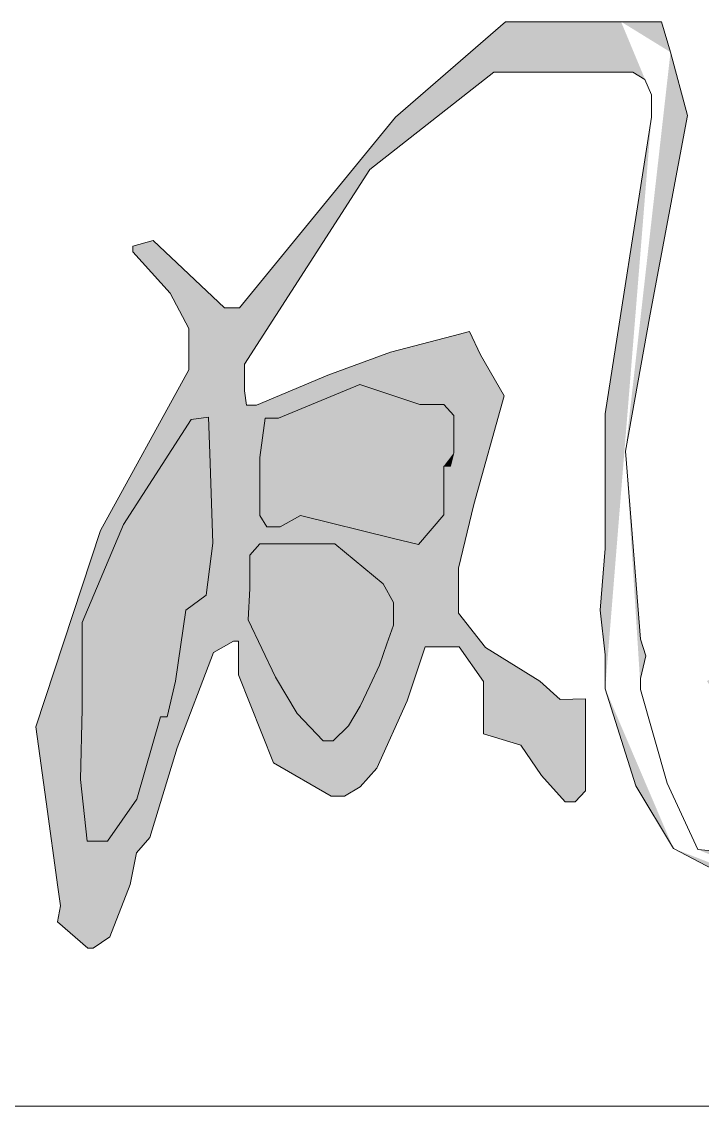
# Model space of a CAD drawing. Header units: millimetres. Extents: x 6786 to 7380, y -302 to 118.
# Drawn here: x 7212.395 to 7215.264, y -269.984 to -265.41 of the extents above; entities that cross this region are included whole.
import ezdxf

# ---------------------------------------------------------------- set-up
doc = ezdxf.new("R2010")
doc.units = ezdxf.units.MM
doc.linetypes.add('XKITLINE00', pattern=[0])

# ---------------------------------------------------------------- blocks, each defined once
blk = doc.blocks.new('*D0')
at = {"color": 6}
for points in [[(258.7085, 31.3402), (258.2448, 30.9381), (257.5873, 30.133)], [(258.7085, 31.3402), (257.5873, 30.133), (258.1369, 30.7169)], [(258.7085, 31.3402), (258.1369, 30.7169), (258.6591, 31.127)], [(259.195, 31.3402), (258.7085, 31.3402), (258.6591, 31.127)], [(259.195, 31.3402), (258.6591, 31.127), (259.2444, 31.127)], [(259.195, 31.3402), (259.2444, 31.127), (259.2946, 31.0957)], [(259.195, 31.3402), (259.2946, 31.0957), (259.323, 31.0321)], [(259.4035, 31.2116), (259.366, 31.3402), (259.195, 31.3402)], [(262.446, 30.7994), (262.6035, 31.1155), (262.7854, 31.2731)], [(262.446, 30.7994), (262.7854, 31.2731), (262.9905, 31.2731)], [(262.5808, 30.875), (262.5808, 30.7336), (262.9905, 31.2731)], [(262.7927, 31.0479), (262.5808, 30.875), (262.9905, 31.2731)], [(262.6251, 29.6366), (262.9905, 31.2731), (263.4874, 31.0367)], [(262.9905, 31.2731), (263.2268, 31.2731), (263.3925, 31.1943)], [(262.9905, 31.2731), (263.3925, 31.1943), (263.4874, 31.0367)], [(259.2137, 29.5294), (259.3176, 30.1065), (259.4035, 31.2116)], [(259.3176, 30.1065), (259.4748, 30.9439), (259.4035, 31.2116)], [(262.817, 30.3035), (263.2029, 31.0944), (263.1402, 31.1267)], [(262.817, 30.3035), (263.1402, 31.1267), (263.0766, 31.1267)], [(262.817, 30.3035), (263.2665, 31.0318), (263.2029, 31.0944)], [(261.4741, 30.7507), (260.9053, 30.8197), (261.7011, 31.0252)], [(261.5216, 30.7033), (261.4741, 30.7507), (261.7011, 31.0252)], [(261.5216, 30.68), (261.5216, 30.7033), (261.7011, 31.0252)], [(261.5216, 30.68), (261.7011, 31.0252), (261.7253, 31.0252)], [(261.5216, 30.68), (261.7253, 31.0252), (261.8041, 30.9777)], [(262.6251, 29.6366), (263.4874, 31.0367), (263.4874, 31.0125)], [(262.817, 30.3035), (263.2504, 30.8893), (263.2665, 31.0318)], [(261.0439, 30.0224), (261.5216, 30.68), (261.8041, 30.9777)], [(261.0439, 30.0224), (261.8041, 30.9777), (261.8435, 30.9151)], [(262.6251, 29.6366), (263.4874, 31.0125), (263.1661, 30.4653)], [(259.323, 30.9381), (259.1283, 29.1186), (259.1073, 28.858)], [(259.323, 30.9381), (259.1073, 28.858), (259.1283, 28.6691)], [(259.323, 30.9381), (259.1283, 29.6863), (259.1283, 29.1186)], [(259.323, 30.9381), (259.1283, 28.6691), (259.1283, 28.5267)], [(260.7164, 30.8197), (260.7164, 30.8753), (260.7397, 30.8905)], [(260.7164, 30.8197), (260.7397, 30.8905), (260.7871, 30.8905)], [(260.7164, 30.8197), (260.7871, 30.8905), (260.9053, 30.8197)], [(261.0439, 30.0224), (261.8435, 30.9151), (261.8435, 30.7888)], [(262.817, 30.3035), (263.1009, 30.5873), (263.2504, 30.8893)], [(262.446, 30.4054), (262.2096, 30.7994), (262.2328, 30.8711)], [(262.6144, 30.098), (262.446, 30.4054), (262.2328, 30.8711)], [(262.6144, 30.098), (262.2328, 30.8711), (262.2561, 30.8711)], [(262.6144, 30.098), (262.2561, 30.8711), (262.3197, 30.8236)], [(261.3246, 30.7507), (260.8104, 30.6773), (260.7164, 30.8197)], [(261.4741, 30.7507), (261.3246, 30.7507), (260.7164, 30.8197)], [(261.4741, 30.7507), (260.7164, 30.8197), (260.9053, 30.8197)], [(261.0439, 30.0224), (261.8435, 30.7888), (261.7011, 30.4888)], [(262.6144, 30.098), (262.3197, 30.8236), (262.3752, 30.7994)], [(262.6144, 30.098), (262.3752, 30.7994), (262.446, 30.7994)], [(261.3246, 30.7507), (260.8983, 30.6719), (260.8104, 30.6773)], [(261.3246, 30.7507), (261.1821, 30.7194), (260.8983, 30.6719)], [(257.5873, 30.133), (257.6083, 29.8956), (258.1369, 30.7169)], [(261.1821, 30.7194), (261.0246, 30.6558), (260.8983, 30.6719)], [(261.0439, 30.0224), (261.7011, 30.4888), (261.5129, 30.3024)], [(262.8102, 29.8299), (263.2449, 30.442), (263.3579, 30.4999)], [(262.8102, 29.8299), (263.3579, 30.4999), (262.968, 29.9998)], [(263.3579, 30.4999), (263.1202, 30.1308), (262.968, 29.9998)], [(263.3579, 30.4999), (263.4203, 30.3359), (263.1202, 30.1308)], [(263.3579, 30.4999), (263.4206, 30.4049), (263.4203, 30.3359)], [(262.8102, 29.8299), (262.6251, 29.6366), (263.1661, 30.4653)], [(262.8102, 29.8299), (263.1661, 30.4653), (263.1661, 30.442)], [(262.8102, 29.8299), (263.1661, 30.442), (263.2449, 30.442)], [(257.5233, 30.133), (257.2224, 30.4169), (257.1373, 30.3936)], [(257.5233, 30.133), (257.1373, 30.3936), (257.1373, 30.3694)], [(257.5233, 30.133), (257.1373, 30.3694), (257.2946, 30.1957)], [(261.0439, 30.0224), (261.5129, 30.3024), (261.3554, 30.1609)], [(257.5233, 30.133), (257.2946, 30.1957), (257.3733, 30.0462)], [(261.0439, 30.0224), (261.3554, 30.1609), (261.4261, 29.9236)], [(257.5873, 30.133), (257.0011, 29.1936), (256.7292, 28.3663)], [(257.5873, 30.133), (256.7292, 28.3663), (256.7724, 28.0491)], [(257.5873, 30.133), (256.7724, 28.0491), (256.832, 27.6116)], [(257.5873, 30.133), (256.832, 27.6116), (256.8199, 27.5429)], [(257.5873, 30.133), (256.8199, 27.5429), (256.9479, 27.4328)], [(257.5873, 30.133), (256.9479, 27.4328), (256.9699, 27.4328)], [(257.5873, 30.133), (256.9699, 27.4328), (257.0409, 27.4802)], [(257.5873, 30.133), (257.3733, 29.8724), (257.0011, 29.1936)], [(257.5873, 30.133), (257.0409, 27.4802), (257.1269, 27.7015)], [(257.5873, 30.133), (257.1269, 27.7015), (257.1527, 27.8352)], [(257.5873, 30.133), (257.1527, 27.8352), (257.2094, 27.8988)], [(257.5873, 30.133), (257.2094, 27.8988), (257.3237, 28.2776)], [(257.5873, 30.133), (257.3237, 28.2776), (257.4768, 28.6801)], [(257.5873, 30.133), (257.5233, 30.133), (257.3733, 30.0462)], [(257.5873, 30.133), (257.3733, 30.0462), (257.3733, 29.8724)], [(257.5873, 30.133), (257.4768, 28.6801), (257.5618, 28.7276)], [(257.5873, 30.133), (257.5618, 28.7276), (257.5833, 28.7276)], [(257.5873, 30.133), (257.5833, 28.7276), (257.5833, 28.5851)], [(257.5873, 30.133), (257.5833, 28.5851), (257.6083, 29.7835)], [(257.5873, 30.133), (257.6083, 29.7835), (257.6083, 29.8956)], [(257.5833, 28.5851), (258.6025, 29.9357), (258.5566, 30.0328)], [(257.5833, 28.5851), (258.5566, 30.0328), (258.2235, 29.9467)], [(261.4249, 29.2945), (260.9025, 29.9436), (261.0439, 30.0224)], [(261.4995, 29.1636), (261.4249, 29.2945), (261.0439, 30.0224)], [(261.0439, 30.0224), (261.4261, 29.9236), (261.3465, 29.601)], [(261.4995, 29.1636), (261.0439, 30.0224), (261.3465, 29.601)], [(262.8102, 29.8299), (262.968, 29.9998), (262.9367, 29.9523)], [(257.5833, 28.5851), (258.2235, 29.9467), (257.9592, 29.8496)], [(257.5833, 28.5851), (258.7031, 29.7619), (258.6025, 29.9357)], [(261.0732, 29.6872), (260.8237, 29.881), (260.9025, 29.9436)], [(261.0964, 29.6629), (261.0732, 29.6872), (260.9025, 29.9436)], [(261.4249, 29.2945), (261.0964, 29.6629), (260.9025, 29.9436)], [(262.8102, 29.8299), (262.9367, 29.9523), (262.9367, 29.7832)], [(261.0732, 29.6872), (260.8076, 29.8335), (260.8237, 29.881)], [(257.5833, 28.5851), (257.9592, 29.8496), (257.6593, 29.7233)], [(261.0732, 29.6872), (260.8076, 29.7386), (260.8076, 29.8335)], [(262.8102, 29.8299), (261.8366, 28.5096), (261.62, 28.554)], [(262.8102, 29.8299), (262.169, 28.9359), (261.8366, 28.5096)], [(262.6251, 29.6366), (262.8102, 29.8299), (261.8366, 28.5096)], [(262.8102, 29.8299), (262.4634, 29.2251), (262.169, 28.9359)], [(262.8102, 29.8299), (263.0611, 29.6629), (262.4634, 29.2251)], [(262.6251, 29.5184), (262.8102, 29.8299), (262.4634, 29.2251)], [(262.6959, 29.4359), (262.8102, 29.8299), (263.0611, 29.6629)], [(262.8006, 29.4865), (262.8102, 29.8299), (263.0611, 29.6629)], [(262.8102, 29.8299), (262.9367, 29.7832), (263.0611, 29.6629)], [(262.8578, 29.7824), (262.8102, 29.8299), (262.8102, 29.8299)], [(262.8578, 29.7824), (262.8102, 29.8299), (263.0611, 29.6629)], [(262.9042, 29.6848), (262.8102, 29.8299), (263.0611, 29.6629)], [(262.8713, 29.5572), (262.8102, 29.8299), (263.0611, 29.6629)], [(257.5833, 28.5851), (257.6163, 29.7233), (257.6083, 29.7835)], [(257.5833, 28.5851), (258.5741, 29.3043), (258.7031, 29.7619)], [(261.0732, 29.6872), (260.8206, 29.6953), (260.8076, 29.7386)], [(257.5833, 28.5851), (257.6593, 29.7233), (257.6163, 29.7233)], [(261.0257, 29.6872), (260.9307, 29.6629), (260.8206, 29.6953)], [(261.0732, 29.6872), (261.0257, 29.6872), (260.8206, 29.6953)], [(262.18, 29.1435), (262.4012, 29.6011), (262.5437, 29.7273)], [(261.3532, 29.3652), (261.0964, 29.6165), (261.0964, 29.6629)], [(261.4249, 29.2945), (261.3532, 29.3652), (261.0964, 29.6629)], [(263.0611, 29.6629), (262.6048, 29.2251), (262.4634, 29.2251)], [(263.0611, 29.6629), (262.7231, 27.778), (262.5882, 27.9723)], [(263.0611, 29.6629), (262.5882, 27.9723), (262.6348, 28.284)], [(263.0611, 29.6629), (262.7803, 29.2146), (262.6048, 29.2251)], [(263.0611, 29.6629), (262.6348, 28.284), (262.7054, 28.7578)], [(263.0611, 29.6629), (262.7054, 28.7578), (262.7803, 29.2146)], [(263.0611, 29.6629), (262.8371, 28.3468), (262.7231, 27.778)], [(263.0611, 29.6629), (262.9116, 28.5508), (262.8371, 28.3468)], [(263.0611, 29.6629), (262.9905, 28.5508), (262.9116, 28.5508)], [(263.0611, 29.6629), (263.6218, 28.8508), (262.9905, 28.5508)], [(263.0611, 29.6629), (263.4167, 29.6629), (263.7642, 29.6003)], [(263.0611, 29.6629), (263.7642, 29.6003), (263.938, 29.4902)], [(263.0611, 29.6629), (263.938, 29.4902), (263.938, 29.1114)], [(263.0611, 29.6629), (263.938, 29.1114), (263.6218, 28.8508)], [(261.3532, 29.3652), (260.9539, 29.4266), (261.0964, 29.6165)], [(261.4995, 29.1636), (261.3465, 29.601), (261.5516, 29.4111)], [(259.2775, 28.5228), (259.2389, 29.2156), (259.2137, 29.5294)], [(261.1643, 29.3652), (260.8125, 29.2134), (260.9539, 29.4266)], [(261.3532, 29.3652), (261.1643, 29.3652), (260.9539, 29.4266)], [(261.5254, 29.0806), (261.4995, 29.1636), (261.5516, 29.4111)], [(261.5609, 28.7762), (261.5254, 29.0806), (261.5516, 29.4111)], [(261.5609, 28.7762), (261.5516, 29.4111), (261.7209, 29.1888)], [(261.1643, 29.3652), (261.0299, 29.2228), (260.6701, 28.977)], [(261.1643, 29.3652), (260.6701, 28.977), (260.8125, 29.2134)], [(257.5833, 28.5851), (258.5101, 29.0356), (258.5741, 29.3043)], [(259.2775, 28.5703), (259.2775, 28.736), (259.2389, 29.2156)], [(259.2775, 28.5228), (259.2775, 28.5703), (259.2389, 29.2156)], [(261.0299, 29.2228), (260.7612, 28.8915), (260.6701, 28.977)], [(261.0299, 29.2228), (260.9037, 28.9389), (260.7612, 28.8915)], [(261.4757, 28.3095), (261.5609, 28.7762), (261.7209, 29.1888)], [(261.4757, 28.3095), (261.7209, 29.1888), (261.6476, 28.656)], [(261.5609, 28.7762), (261.548, 28.8723), (261.5254, 29.0806)], [(257.5833, 28.5851), (258.5101, 28.8457), (258.5101, 29.0356)], [(257.5833, 28.5851), (258.3697, 28.7028), (258.5101, 28.8457)], [(258.3697, 28.7028), (258.5123, 28.7028), (258.5101, 28.8457)], [(258.5123, 28.7028), (258.6244, 28.7001), (258.5101, 28.8457)], [(261.4757, 28.3095), (261.5298, 28.6418), (261.5609, 28.7762)], [(259.2775, 28.5703), (259.2995, 28.6653), (259.2775, 28.736)], [(257.5833, 28.5851), (258.2942, 28.4754), (258.3697, 28.7028)], [(258.5123, 28.7028), (258.6151, 28.5569), (259.002, 28.0491)], [(258.5123, 28.7028), (259.002, 28.0491), (259.045, 28.0965)], [(258.5123, 28.7028), (259.045, 28.0965), (258.9384, 28.4815)], [(258.5123, 28.7028), (258.9384, 28.4815), (258.853, 28.5587)], [(258.5123, 28.7028), (258.853, 28.5587), (258.6244, 28.7001)], [(257.5833, 28.5851), (257.73, 28.2147), (257.9732, 28.0733)], [(257.5833, 28.5851), (257.9732, 28.0733), (258.0299, 28.0733)], [(257.5833, 28.5851), (258.0299, 28.0733), (258.0948, 28.1127)], [(257.5833, 28.5851), (258.0948, 28.1127), (258.1662, 28.1915)], [(257.5833, 28.5851), (258.1662, 28.1915), (258.2942, 28.4754)], [(258.6151, 28.5569), (258.6151, 28.3367), (258.7724, 28.2892)], [(258.6151, 28.5569), (258.7724, 28.2892), (258.8594, 28.1602)], [(258.6151, 28.5569), (258.8594, 28.1602), (258.959, 28.0491)], [(258.6151, 28.5569), (258.959, 28.0491), (259.002, 28.0491)], [(260.0963, 28.3438), (259.5677, 28.565), (259.5568, 28.5591)], [(260.0963, 28.3438), (259.5568, 28.5591), (259.5774, 28.5278)], [(260.0963, 28.3438), (259.6107, 28.5651), (259.5677, 28.565)], [(261.62, 28.554), (261.5308, 28.3403), (261.4045, 28.1029)], [(259.1283, 28.5267), (259.2572, 28.1166), (259.4158, 27.8529)], [(260.0963, 28.3438), (259.5774, 28.5278), (260.0519, 28.2865)], [(259.045, 28.0965), (259.045, 28.4839), (258.9384, 28.4815)], [(260.4784, 28.253), (260.0963, 28.3438), (260.0519, 28.2865)], [(262.8371, 28.3468), (262.8209, 28.0306), (262.7231, 27.778)], [(260.4784, 28.253), (260.0519, 28.2865), (260.4593, 28.0792)], [(263.2796, 28.0144), (263.4372, 28.0781), (263.6584, 28.0144)], [(262.8209, 28.0306), (262.8927, 27.9831), (262.7231, 27.778)], [(263.1291, 27.9831), (263.2796, 28.0144), (263.6584, 28.0144)], [(263.1291, 27.9831), (263.6584, 28.0144), (263.6912, 28.0058)], [(263.1291, 27.9831), (263.6912, 28.0058), (263.6912, 27.7928)], [(260.6064, 27.8191), (260.4095, 27.9345), (260.4095, 27.982)], [(260.6064, 27.8191), (260.4095, 27.982), (260.4337, 27.982)], [(262.8927, 27.9831), (263.3372, 27.8346), (262.7231, 27.778)], [(262.8927, 27.9831), (263.1291, 27.9831), (263.6912, 27.7928)], [(262.8927, 27.9831), (263.6912, 27.7928), (263.3847, 27.8346)], [(262.8927, 27.9831), (263.3847, 27.8346), (263.3372, 27.8346)], [(260.6064, 27.8191), (260.5206, 27.8244), (260.4095, 27.9345)], [(259.4158, 27.8529), (260.1025, 27.4899), (260.4025, 27.4003)], [(259.4158, 27.8529), (260.4025, 27.4003), (260.5597, 27.4057)], [(259.9812, 27.6612), (259.8239, 27.8188), (259.5182, 27.8483)], [(263.6912, 27.7928), (263.3847, 27.7639), (263.3847, 27.8346)], [(260.5597, 27.4057), (260.9307, 27.5726), (260.9307, 27.8046)], [(263.6912, 27.7928), (263.161, 27.4055), (263.0903, 27.4055)], [(263.6912, 27.7928), (263.0903, 27.4055), (263.1379, 27.4734)], [(263.6912, 27.7928), (263.1379, 27.4734), (263.3847, 27.7639)], [(263.6912, 27.7928), (263.5237, 27.6419), (263.161, 27.4055)], [(260.5597, 27.4057), (260.8031, 27.4139), (260.9307, 27.5726)]]:
    blk.add_solid(points, dxfattribs=at)
blk = doc.blocks.new('*D1')
at = {"color": 6}
for points in [[(257.6303, 28.9492), (258.1932, 28.9688), (257.9893, 29.138)], [(257.6303, 28.9492), (257.9893, 29.138), (257.6732, 29.138)], [(257.6303, 28.9492), (257.6732, 29.138), (257.6303, 29.0905)], [(257.6303, 28.9492), (257.6303, 29.0905), (257.6303, 28.9492)], [(257.6303, 28.9492), (258.2362, 28.8901), (258.1932, 28.9688)], [(257.6303, 28.9492), (257.6228, 28.8171), (257.7382, 28.5751)], [(257.6303, 28.9492), (257.7382, 28.5751), (257.8295, 28.4226)], [(257.6303, 28.9492), (257.8295, 28.4226), (257.9397, 28.307)], [(257.6303, 28.9492), (257.9397, 28.307), (257.9818, 28.307)], [(257.6303, 28.9492), (257.9818, 28.307), (258.0462, 28.3701)], [(257.6303, 28.9492), (258.0462, 28.3701), (258.0956, 28.4527)], [(257.6303, 28.9492), (258.0956, 28.4527), (258.1765, 28.6258)], [(257.6303, 28.9492), (258.1765, 28.6258), (258.2078, 28.7163)], [(257.6303, 28.9492), (258.2078, 28.7163), (258.2362, 28.7951)], [(257.6303, 28.9492), (258.2362, 28.7951), (258.2362, 28.8901)]]:
    blk.add_solid(points, dxfattribs=at)
blk = doc.blocks.new('*D2')
at = {"color": 6}
for points in [[(256.9444, 27.8834), (257.4749, 29.1402), (257.4566, 29.6722)], [(256.9444, 27.8834), (257.4566, 29.6722), (257.3838, 29.6625)], [(256.9444, 27.8834), (257.3838, 29.6625), (257.0976, 29.22)], [(256.9444, 27.8834), (257.0976, 29.22), (256.9234, 28.8059)], [(256.9444, 27.8834), (257.3608, 28.858), (257.4749, 29.1402)], [(257.3608, 28.858), (257.4468, 28.9217), (257.4749, 29.1402)], [(256.9444, 27.8834), (257.3179, 28.558), (257.3608, 28.858)], [(256.9444, 27.8834), (256.9234, 28.8059), (256.9234, 28.4422)], [(256.9444, 27.8834), (257.2538, 28.4085), (257.3179, 28.558)], [(257.2538, 28.4085), (257.2822, 28.4085), (257.3179, 28.558)], [(256.9444, 27.8834), (256.9234, 28.4422), (256.9165, 28.144)], [(256.9444, 27.8834), (257.1542, 28.061), (257.2538, 28.4085)], [(256.9444, 27.8834), (257.0303, 27.8834), (257.1542, 28.061)]]:
    blk.add_solid(points, dxfattribs=at)
blk = doc.blocks.new('*D3')
at = {"color": 6}
for points in [[(257.6732, 29.2572), (258.3474, 29.7261), (258.0942, 29.8099)], [(257.6732, 29.2572), (258.0942, 29.8099), (257.7513, 29.6675)], [(257.6732, 29.2572), (258.4897, 29.6786), (258.4476, 29.7261)], [(257.6732, 29.2572), (258.4476, 29.7261), (258.3474, 29.7261)], [(257.6732, 29.2572), (258.4897, 29.521), (258.4897, 29.6786)], [(257.6732, 29.2572), (257.7513, 29.6675), (257.6946, 29.6675)], [(257.6732, 29.2572), (257.6946, 29.6675), (257.6732, 29.5017)], [(257.6732, 29.2572), (258.4476, 29.4655), (258.4897, 29.521)], [(258.4476, 29.4655), (258.4759, 29.4655), (258.4897, 29.521)], [(257.6732, 29.2572), (257.6732, 29.5017), (257.6732, 29.2572)], [(257.6732, 29.2572), (258.4476, 29.2604), (258.4476, 29.4655)], [(257.6732, 29.2572), (257.8442, 29.2572), (258.4476, 29.2604)], [(257.6732, 29.2572), (257.7016, 29.2097), (257.7583, 29.2097)], [(257.6732, 29.2572), (257.7583, 29.2097), (257.8442, 29.2572)], [(257.8442, 29.2572), (258.3417, 29.1348), (258.4476, 29.2604)]]:
    blk.add_solid(points, dxfattribs=at)

msp = doc.modelspace()

# ---------------------------------------------------------------- linework, layer by layer
at = {"color": 6, "linetype": 'XKITLINE00', "lineweight": 0}
for p, q in [((7213.9711, -265.8116), (7214.4347, -265.4095)), ((7214.4347, -265.4095), (7214.7063, -265.4095)), ((7214.7063, -265.4095), (7214.7063, -265.4095)), ((7214.7063, -265.4095), (7214.7063, -265.4095)), ((7214.7063, -265.4095), (7214.9212, -265.4095)), ((7214.9212, -265.4095), (7215.0922, -265.4095)), ((7214.9212, -265.4095), (7214.9212, -265.4095)), ((7215.0922, -265.4095), (7215.1298, -265.5381)), ((7215.1298, -265.5381), (7215.2011, -265.8058)), ((7214.3853, -265.6227), (7213.8632, -266.0328)), ((7214.8993, -265.6227), (7214.3853, -265.6227)), ((7214.9706, -265.6227), (7214.8993, -265.6227)), ((7214.8993, -265.6227), (7214.8993, -265.6227)), ((7215.0209, -265.654), (7214.9706, -265.6227)), ((7215.0493, -265.7176), (7215.0209, -265.654)), ((7215.0493, -265.8116), (7215.0493, -265.7176)), ((7215.0493, -265.7176), (7215.0493, -265.7176)), ((7215.0493, -265.7176), (7215.0493, -265.7176)), ((7213.3135, -266.6167), (7213.9711, -265.8116)), ((7214.8545, -267.0634), (7215.0493, -265.8116)), ((7215.2011, -265.8058), (7215.0438, -266.6432)), ((7215.0493, -265.8116), (7215.0493, -265.8116)), ((7215.0493, -265.8116), (7215.0493, -265.8116)), ((7215.0493, -265.8116), (7215.0493, -265.8116)), ((7215.2011, -265.8058), (7215.2011, -265.8058)), ((7213.8632, -266.0328), (7213.3346, -266.8541)), ((7212.8636, -266.3561), (7212.9487, -266.3328)), ((7212.9487, -266.3328), (7212.9487, -266.3328)), ((7212.9487, -266.3328), (7212.9487, -266.3328)), ((7212.9487, -266.3328), (7212.9487, -266.3328)), ((7212.9487, -266.3328), (7213.2495, -266.6167)), ((7212.8636, -266.3803), (7212.8636, -266.3561)), ((7212.8636, -266.3561), (7212.8636, -266.3561)), ((7212.8636, -266.3561), (7212.8636, -266.3561)), ((7212.8636, -266.3561), (7212.8636, -266.3561)), ((7213.0209, -266.554), (7212.8636, -266.3803)), ((7212.8636, -266.3803), (7212.8636, -266.3803)), ((7212.8636, -266.3803), (7212.8636, -266.3803)), ((7213.0996, -266.7035), (7213.0209, -266.554)), ((7213.2495, -266.6167), (7213.2495, -266.6167)), ((7213.2495, -266.6167), (7213.2495, -266.6167)), ((7213.2495, -266.6167), (7213.2495, -266.6167)), ((7213.2495, -266.6167), (7213.3135, -266.6167)), ((7213.3135, -266.6167), (7213.3135, -266.6167)), ((7213.3135, -266.6167), (7213.3135, -266.6167)), ((7215.0438, -266.6432), (7214.9399, -267.2203)), ((7213.0996, -266.8298), (7213.0996, -266.7035)), ((7213.9498, -266.803), (7214.2134, -266.7349)), ((7214.2134, -266.7349), (7214.2828, -266.7169)), ((7214.2134, -266.7349), (7214.2134, -266.7349)), ((7214.2828, -266.7169), (7214.3287, -266.814)), ((7213.0995, -266.8773), (7213.0996, -266.8298)), ((7213.0996, -266.8298), (7213.0996, -266.8298)), ((7213.0996, -266.8298), (7213.0996, -266.8298)), ((7213.6855, -266.9001), (7213.9498, -266.803)), ((7214.3287, -266.814), (7214.4294, -266.9878)), ((7212.7273, -267.5561), (7213.0995, -266.8773)), ((7213.0995, -266.8773), (7213.0995, -266.8773)), ((7213.0995, -266.8773), (7213.0995, -266.8773)), ((7213.3346, -266.8541), (7213.3346, -266.8541)), ((7213.3346, -266.8541), (7213.3346, -266.8541)), ((7213.3346, -266.8541), (7213.3346, -266.9015)), ((7213.3346, -266.9015), (7213.3346, -266.9015)), ((7213.3346, -266.9015), (7213.3346, -266.9015)), ((7213.3346, -266.9015), (7213.3346, -266.9663)), ((7213.3855, -267.0264), (7213.6855, -266.9001)), ((7213.3346, -266.9663), (7213.3426, -267.0264)), ((7213.8205, -266.9398), (7213.4776, -267.0822)), ((7214.0736, -267.0236), (7213.8205, -266.9398)), ((7213.3426, -267.0264), (7213.3855, -267.0264)), ((7213.3855, -267.0264), (7213.3855, -267.0264)), ((7214.1519, -267.0236), (7214.0736, -267.0236)), ((7214.1738, -267.0236), (7214.1519, -267.0236)), ((7214.1519, -267.0236), (7214.1519, -267.0236)), ((7214.1519, -267.0236), (7214.1519, -267.0236)), ((7214.2159, -267.0711), (7214.1738, -267.0236)), ((7214.1738, -267.0236), (7214.1738, -267.0236)), ((7214.1738, -267.0236), (7214.1738, -267.0236)), ((7214.1738, -267.0236), (7214.1738, -267.0236)), ((7214.4294, -266.9878), (7214.3004, -267.4454)), ((7214.4294, -266.9878), (7214.4294, -266.9878)), ((7214.2159, -267.1176), (7214.2159, -267.0711)), ((7214.2159, -267.0711), (7214.2159, -267.0711)), ((7214.2159, -267.0711), (7214.2159, -267.0711)), ((7214.2159, -267.0711), (7214.2159, -267.0711)), ((7214.8546, -267.6311), (7214.8545, -267.0634)), ((7214.8545, -267.0634), (7214.8545, -267.0634)), ((7214.8545, -267.0634), (7214.8545, -267.0634)), ((7214.8545, -267.0634), (7214.8545, -267.0634)), ((7213.1101, -267.0872), (7212.8238, -267.5297)), ((7213.1829, -267.0775), (7213.1101, -267.0872)), ((7213.1101, -267.0872), (7213.1101, -267.0872)), ((7213.1101, -267.0872), (7213.1101, -267.0872)), ((7213.1881, -267.2309), (7213.1829, -267.0775)), ((7213.1829, -267.0775), (7213.1829, -267.0775)), ((7213.1829, -267.0775), (7213.1829, -267.0775)), ((7213.1829, -267.0775), (7213.1829, -267.0775)), ((7213.4209, -267.0822), (7213.3995, -267.248)), ((7213.4776, -267.0822), (7213.4209, -267.0822)), ((7213.4776, -267.0822), (7213.4776, -267.0822)), ((7214.2159, -267.2287), (7214.2159, -267.1176)), ((7214.2159, -267.1176), (7214.2159, -267.1176)), ((7214.2159, -267.1176), (7214.2159, -267.1176)), ((7213.2012, -267.6095), (7213.1881, -267.2309)), ((7213.1881, -267.2309), (7213.1881, -267.2309)), ((7213.1881, -267.2309), (7213.1881, -267.2309)), ((7213.3995, -267.248), (7213.3995, -267.2804)), ((7214.2022, -267.2842), (7214.2159, -267.2287)), ((7214.9399, -267.2203), (7214.9652, -267.5341)), ((7213.3995, -267.2804), (7213.3995, -267.2804)), ((7213.3995, -267.2804), (7213.3995, -267.3985)), ((7214.1738, -267.4893), (7214.1738, -267.2842)), ((7214.1738, -267.2842), (7214.1738, -267.2842)), ((7214.1738, -267.2842), (7214.2022, -267.2842)), ((7213.3995, -267.3985), (7213.3995, -267.3985)), ((7213.3995, -267.3985), (7213.3995, -267.3985)), ((7213.3995, -267.3985), (7213.3995, -267.4925)), ((7214.3004, -267.4454), (7214.2364, -267.7141)), ((7212.8238, -267.5297), (7212.6496, -267.9438)), ((7213.3995, -267.4925), (7213.4279, -267.54)), ((7213.4845, -267.54), (7213.5705, -267.4925)), ((7213.5705, -267.4925), (7213.5705, -267.4925)), ((7213.5705, -267.4925), (7213.5705, -267.4925)), ((7213.5705, -267.4925), (7213.5705, -267.4925)), ((7213.5705, -267.4925), (7213.9564, -267.5874)), ((7214.068, -267.6149), (7214.1738, -267.4893)), ((7212.4554, -268.3834), (7212.7273, -267.5561)), ((7213.4279, -267.54), (7213.4845, -267.54)), ((7213.4845, -267.54), (7213.4845, -267.54)), ((7213.4845, -267.54), (7213.4845, -267.54)), ((7214.9652, -267.5341), (7214.9652, -267.5341)), ((7214.9652, -267.5341), (7214.9652, -267.5341)), ((7214.9652, -267.5341), (7215.0038, -268.0137)), ((7213.173, -267.828), (7213.2012, -267.6095)), ((7213.3995, -267.6117), (7213.3565, -267.6592)), ((7213.4205, -267.6117), (7213.3995, -267.6117)), ((7213.3995, -267.6117), (7213.3995, -267.6117)), ((7213.3995, -267.6117), (7213.3995, -267.6117)), ((7213.3995, -267.6117), (7213.3995, -267.6117)), ((7213.7155, -267.6117), (7213.4205, -267.6117)), ((7213.4205, -267.6117), (7213.4205, -267.6117)), ((7213.4205, -267.6117), (7213.4205, -267.6117)), ((7213.9194, -267.7809), (7213.7155, -267.6117)), ((7213.9564, -267.5874), (7213.9564, -267.5874)), ((7213.9564, -267.5874), (7213.9564, -267.5874)), ((7213.9564, -267.5874), (7214.068, -267.6149)), ((7213.3565, -267.6592), (7213.3565, -267.6592)), ((7213.3565, -267.6592), (7213.3565, -267.7531)), ((7213.3565, -267.6592), (7213.3565, -267.6592)), ((7214.8335, -267.8917), (7214.8546, -267.6311)), ((7214.8546, -267.6311), (7214.8546, -267.6311)), ((7214.8546, -267.6311), (7214.8546, -267.6311)), ((7214.8546, -267.6311), (7214.8546, -267.6311)), ((7214.2364, -267.7141), (7214.2364, -267.7929)), ((7213.3565, -267.7531), (7213.3565, -267.7531)), ((7213.3565, -267.7531), (7213.3565, -267.7531)), ((7213.3565, -267.7531), (7213.3565, -267.8005)), ((7213.3565, -267.8005), (7213.3491, -267.9326)), ((7213.9624, -267.8596), (7213.9194, -267.7809)), ((7214.2364, -267.7929), (7214.2364, -267.7929)), ((7214.2364, -267.7929), (7214.2364, -267.904)), ((7213.0871, -267.8917), (7213.173, -267.828)), ((7213.0441, -268.1917), (7213.0871, -267.8917)), ((7213.0871, -267.8917), (7213.0871, -267.8917)), ((7213.9624, -267.9071), (7213.9624, -267.8596)), ((7213.9624, -267.8596), (7213.9624, -267.8596)), ((7213.9624, -267.8596), (7213.9624, -267.8596)), ((7214.8546, -268.0806), (7214.8335, -267.8917)), ((7214.8335, -267.8917), (7214.8335, -267.8917)), ((7214.8335, -267.8917), (7214.8335, -267.8917)), ((7214.8335, -267.8917), (7214.8335, -267.8917)), ((7213.3491, -267.9326), (7213.4068, -268.0536)), ((7213.9624, -267.9546), (7213.9624, -267.9071)), ((7213.9624, -267.9071), (7213.9624, -267.9071)), ((7213.9624, -267.9071), (7213.9624, -267.9071)), ((7213.9624, -267.9071), (7213.9624, -267.9071)), ((7214.2364, -267.904), (7214.3507, -268.0496)), ((7212.6496, -267.9438), (7212.6496, -268.3075)), ((7213.9341, -268.0334), (7213.9624, -267.9546)), ((7213.9624, -267.9546), (7213.9624, -267.9546)), ((7213.9624, -267.9546), (7213.9624, -267.9546)), ((7213.2881, -268.0221), (7213.2031, -268.0696)), ((7213.3096, -268.0221), (7213.2881, -268.0221)), ((7213.2881, -268.0221), (7213.2881, -268.0221)), ((7213.2881, -268.0221), (7213.2881, -268.0221)), ((7213.3096, -268.1646), (7213.3096, -268.0221)), ((7213.3096, -268.0221), (7213.3096, -268.0221)), ((7213.3096, -268.0221), (7213.3096, -268.0221)), ((7213.9027, -268.1239), (7213.9341, -268.0334)), ((7215.0038, -268.0137), (7215.0038, -268.0137)), ((7215.0038, -268.0137), (7215.0038, -268.0137)), ((7215.0038, -268.0137), (7215.0038, -268.0137)), ((7215.0038, -268.0137), (7215.0257, -268.0844)), ((7213.2031, -268.0696), (7213.0499, -268.4721)), ((7213.4068, -268.0536), (7213.4068, -268.0536)), ((7213.4068, -268.0536), (7213.4645, -268.1746)), ((7214.0959, -268.0469), (7214.0204, -268.2743)), ((7214.1389, -268.0469), (7214.0959, -268.0469)), ((7214.2386, -268.0469), (7214.1389, -268.0469)), ((7214.1389, -268.0469), (7214.1389, -268.0469)), ((7214.3413, -268.1928), (7214.2386, -268.0469)), ((7214.3507, -268.0496), (7214.5793, -268.191)), ((7214.8546, -268.223), (7214.8546, -268.0806)), ((7214.8546, -268.0806), (7214.8546, -268.0806)), ((7214.8546, -268.0806), (7214.8546, -268.0806)), ((7214.8546, -268.0806), (7214.8546, -268.0806)), ((7213.8623, -268.2104), (7213.9027, -268.1239)), ((7215.0257, -268.0844), (7215.0038, -268.1794)), ((7215.0257, -268.0844), (7215.0257, -268.0844)), ((7215.0257, -268.0844), (7215.0257, -268.0844)), ((7215.0257, -268.0844), (7215.0257, -268.0844)), ((7213.4562, -268.535), (7213.3096, -268.1646)), ((7213.0084, -268.3412), (7213.0441, -268.1917)), ((7213.4645, -268.1746), (7213.5558, -268.3271)), ((7213.8219, -268.297), (7213.8623, -268.2104)), ((7213.8623, -268.2104), (7213.8623, -268.2104)), ((7214.3413, -268.413), (7214.3413, -268.1928)), ((7214.5793, -268.191), (7214.5793, -268.191)), ((7214.5793, -268.191), (7214.6646, -268.2683)), ((7215.0038, -268.1794), (7215.0038, -268.1794)), ((7215.0038, -268.1794), (7215.0038, -268.1794)), ((7215.0038, -268.1794), (7215.0038, -268.1794)), ((7215.0038, -268.1794), (7215.0038, -268.2269)), ((7214.9835, -268.6331), (7214.8546, -268.223)), ((7214.8546, -268.223), (7214.8546, -268.223)), ((7214.8546, -268.223), (7214.8546, -268.223)), ((7215.0038, -268.2269), (7215.0038, -268.2269)), ((7215.0038, -268.2269), (7215.0038, -268.2269)), ((7215.0038, -268.2269), (7215.1159, -268.6207)), ((7212.6496, -268.3075), (7212.6427, -268.6057)), ((7212.6496, -268.3075), (7212.6496, -268.3075)), ((7213.7724, -268.3796), (7213.8219, -268.297)), ((7214.0204, -268.2743), (7213.8924, -268.5582)), ((7214.6646, -268.2683), (7214.7713, -268.2658)), ((7214.7713, -268.2658), (7214.7713, -268.4119)), ((7212.8804, -268.6887), (7212.9801, -268.3412)), ((7212.9801, -268.3412), (7212.9801, -268.3412)), ((7212.9801, -268.3412), (7213.0084, -268.3412)), ((7213.5558, -268.3271), (7213.6659, -268.4427)), ((7212.4987, -268.7006), (7212.4554, -268.3834)), ((7213.708, -268.4427), (7213.7724, -268.3796)), ((7213.6659, -268.4427), (7213.6659, -268.4427)), ((7213.6659, -268.4427), (7213.6659, -268.4427)), ((7213.6659, -268.4427), (7213.687, -268.4427)), ((7213.687, -268.4427), (7213.687, -268.4427)), ((7213.687, -268.4427), (7213.687, -268.4427)), ((7213.687, -268.4427), (7213.687, -268.4427)), ((7213.687, -268.4427), (7213.708, -268.4427)), ((7213.708, -268.4427), (7213.708, -268.4427)), ((7213.708, -268.4427), (7213.708, -268.4427)), ((7214.4986, -268.4605), (7214.3413, -268.413)), ((7214.3413, -268.413), (7214.3413, -268.413)), ((7214.7713, -268.4119), (7214.7713, -268.4119)), ((7214.7713, -268.4119), (7214.7713, -268.4119)), ((7214.7713, -268.4119), (7214.7713, -268.6532)), ((7213.0499, -268.4721), (7212.9357, -268.8509)), ((7214.5856, -268.5895), (7214.4986, -268.4605)), ((7213.6995, -268.6764), (7213.4562, -268.535)), ((7213.8924, -268.5582), (7213.8211, -268.637)), ((7213.8924, -268.5582), (7213.8924, -268.5582)), ((7212.6427, -268.6057), (7212.6427, -268.6057)), ((7212.6427, -268.6057), (7212.6427, -268.6057)), ((7212.6427, -268.6057), (7212.6427, -268.6057)), ((7212.6427, -268.6057), (7212.6706, -268.8663)), ((7214.6853, -268.7006), (7214.5856, -268.5895)), ((7215.1159, -268.6207), (7215.2444, -268.9014)), ((7213.8211, -268.637), (7213.7562, -268.6764)), ((7214.7713, -268.6532), (7214.7283, -268.7006)), ((7214.7713, -268.6532), (7214.7713, -268.6532)), ((7214.7713, -268.6532), (7214.7713, -268.6532)), ((7214.7713, -268.6532), (7214.7713, -268.6532)), ((7215.1421, -268.8968), (7214.9835, -268.6331)), ((7212.5477, -269.0601), (7212.4987, -268.7006)), ((7212.4987, -268.7006), (7212.4987, -268.7006)), ((7212.4987, -268.7006), (7212.4987, -268.7006)), ((7212.7566, -268.8663), (7212.8804, -268.6887)), ((7213.7562, -268.6764), (7213.6995, -268.6764)), ((7213.6995, -268.6764), (7213.6995, -268.6764)), ((7214.7283, -268.7006), (7214.6853, -268.7006)), ((7214.6853, -268.7006), (7214.6853, -268.7006)), ((7214.6853, -268.7006), (7214.6853, -268.7006)), ((7214.7283, -268.7006), (7214.7283, -268.7006)), ((7214.7283, -268.7006), (7214.7283, -268.7006)), ((7214.7283, -268.7006), (7214.7283, -268.7006)), ((7212.9357, -268.8509), (7212.879, -268.9145)), ((7212.9357, -268.8509), (7212.9357, -268.8509)), ((7212.6706, -268.8663), (7212.6706, -268.8663)), ((7212.6706, -268.8663), (7212.6706, -268.8663)), ((7212.6706, -268.8663), (7212.6706, -268.8663)), ((7212.6706, -268.8663), (7212.7136, -268.8663)), ((7212.7136, -268.8663), (7212.7136, -268.8663)), ((7212.7136, -268.8663), (7212.7136, -268.8663)), ((7212.7136, -268.8663), (7212.7566, -268.8663)), ((7215.4072, -269.037), (7215.1421, -268.8968)), ((7215.2444, -268.9014), (7215.5501, -268.9309)), ((7212.879, -268.9145), (7212.8531, -269.0482)), ((7212.5583, -269.1381), (7212.5477, -269.0601)), ((7212.5477, -269.0601), (7212.5477, -269.0601)), ((7212.5477, -269.0601), (7212.5477, -269.0601)), ((7212.8531, -269.0482), (7212.7672, -269.2695)), ((7212.5462, -269.2068), (7212.5583, -269.1381)), ((7212.6742, -269.3169), (7212.5462, -269.2068)), ((7212.7672, -269.2695), (7212.6961, -269.3169)), ((7212.7672, -269.2695), (7212.7672, -269.2695)), ((7212.7672, -269.2695), (7212.7672, -269.2695)), ((7212.6961, -269.3169), (7212.6742, -269.3169)), ((7212.6742, -269.3169), (7212.6742, -269.3169)), ((7212.6742, -269.3169), (7212.6742, -269.3169)), ((7212.6961, -269.3169), (7212.6961, -269.3169)), ((7212.6961, -269.3169), (7212.6961, -269.3169)), ((7212.6961, -269.3169), (7212.6961, -269.3169))]:
    msp.add_line(p, q, dxfattribs=at)
at = {"color": 1, "linetype": 'XKITLINE00', "lineweight": 0}
msp.add_line((7260.3429, -269.9843), (7189.8429, -269.9843), dxfattribs=at)

# ---------------------------------------------------------------- block references
at = {"lineweight": 0}
for name in ['*D0', '*D3', '*D2', '*D1']:
    msp.add_blockref(name, (6955.7263, -296.7497), dxfattribs=at)

doc.saveas('drawing.dxf')
